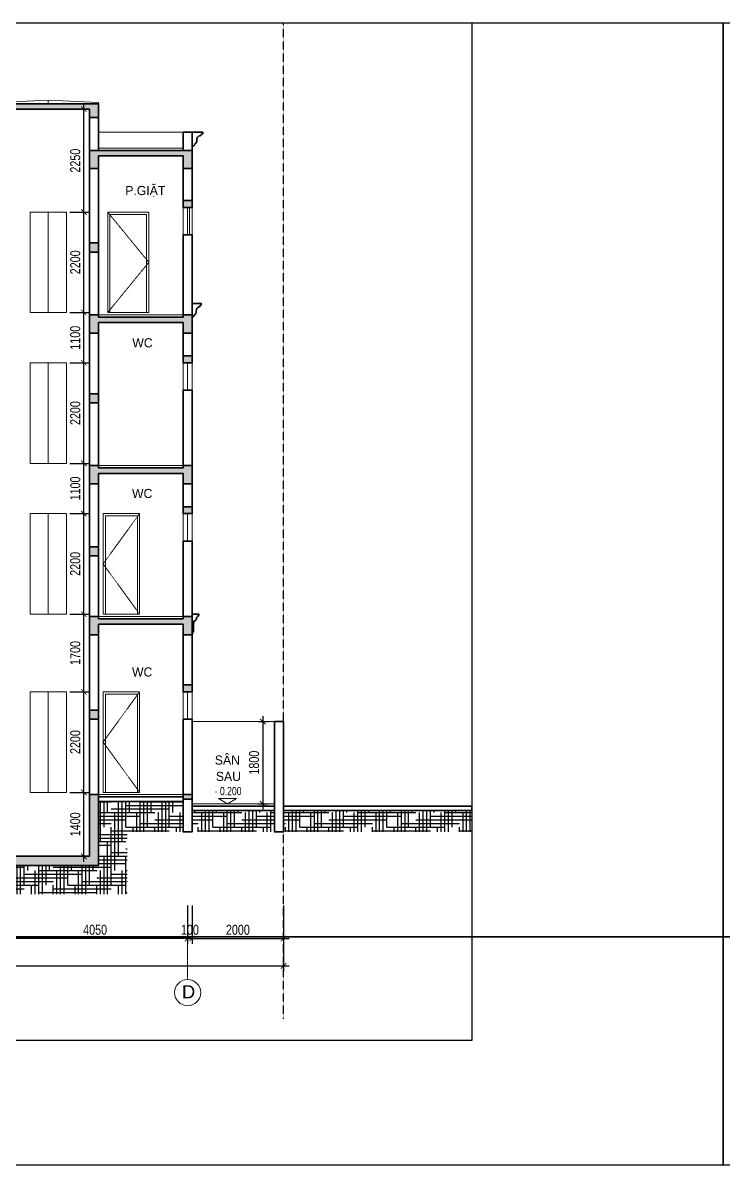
# Model space of a CAD drawing. Header units: millimetres. Extents: x -127141 to 682685, y -1234500 to 49778.
# Drawn here: x 520368 to 535697, y -287500 to -262500 of the extents above; entities that cross this region are included whole.
import ezdxf
from ezdxf.enums import TextEntityAlignment as Align

# ---------------------------------------------------------------- set-up
doc = ezdxf.new("R2010")
doc.units = ezdxf.units.MM
doc.header["$MEASUREMENT"] = 0
doc.linetypes.add('CENTER', pattern=[3, 1.5, -0.5, 0.5, -0.5])
doc.linetypes.add('HIDDEN', pattern=[0.75, 0.5, -0.25])
for name, color, linetype, lineweight in [('-CENTER', 143, 'CENTER', 13), ('-CONCRETE', 1, 'Continuous', 35), ('-DOOR', 137, 'Continuous', 9), ('-HATCH', 8, 'Continuous', 5), ('-KH', 143, 'Continuous', 13), ('-LINE1', 7, 'Continuous', 18), ('-TEXT', 7, 'Continuous', 15), ('-WALL', 4, 'Continuous', 35), ('A-NET THAY', 125, 'Continuous', 18), ('A-TUONG', 7, 'Continuous', 35), ('TEXT25', 2, 'Continuous', 13)]:
    doc.layers.add(name, color=color, linetype=linetype, lineweight=lineweight)
for name, color, linetype in [('-RANH GIOI LO DAT', 12, 'Continuous'), ('12. NET DIM', 252, 'Continuous'), ('13. NET HATCH', 251, 'Continuous')]:
    doc.layers.add(name, color=color, linetype=linetype)
doc.layers.add('LUOI GIONG', color=160, linetype='Continuous', plot=False)
doc.styles.add('1', font='arial.ttf')
doc.styles.add('AVANH', font='', dxfattribs={"width": 0.8})
doc.styles.add('SVN_AVO_thuong', font='')
doc.styles.get('AVANH').set_extended_font_data('.VnAvantH')
doc.styles.get('SVN_AVO_thuong').set_extended_font_data('SVN-Avo')
doc.dimstyles.new('C_100A3', dxfattribs={"dimscale": 100, "dimtxt": 2.2, "dimasz": 1.2, "dimexe": 1.2, "dimexo": 0, "dimgap": 0.75, "dimtad": 1, "dimdec": 0, "dimzin": 0, "dimdsep": 46, "dimtxsty": 'AVANH', "dimblk": 'ARCHTICK', "dimcen": 0, "dimdle": 1.2, "dimclrd": 256, "dimclre": 256, "dimclrt": 7, "dimadec": 0, "dimazin": 0, "dimtfac": 0.0001, "dimtdec": 0, "dimtix": 1, "dimtmove": 2, "dimatfit": 3, "dimfxl": 1.8, "dimtolj": 1, "dimtzin": 0, "dimarcsym": 0})
pattern_1 = [(50, (155045.33, 356505.92), (71.7260183, -6.2752135), [7.5, -82.5]), (355, (155045.33, 356505.92), (-13.875133, 75.2192134), [6, -66]), (100.4514, (155051.31, 356505.4), (57.850938, 68.943954), [6.374019, -70.114211]), (46.1842, (155045.33, 356525.92), (106.724105, -16.551901), [11.25, -123.75]), (96.6356, (155054.22, 356524.54), (93.46627, 97.411787), [9.561029, -105.1713]), (351.1842, (155045.33, 356525.92), (93.466195, 97.41186), [9, -99]), (21, (155055.33, 356520.92), (59.690705, -40.261889), [7.5, -82.5]), (326, (155055.33, 356520.92), (24.331533, 72.5150045), [6, -66]), (71.4514, (155060.304, 356517.565), (84.022263, 32.2530497), [6.374019, -70.114211]), (37.5, (155045.33, 356505.92), (1.2159855, 33.2893854), [0, -65.2, 0, -67, 0, -66.25]), (7.5, (155045.33, 356505.92), (26.3069537, 39.4411712), [0, -38.2, 0, -63.7, 0, -25.25]), (327.5, (155023.03, 356505.92), (53.3822436, -2.2554872), [0, -25, 0, -78, 0, -103.5]), (317.5, (155013.03, 356505.92), (58.318617, 10.0104982), [0, -32.5, 0, -51.8, 0, -73.5]), (45, (155045.33, 356505.92), (-30.0520382, 30.0520382), []), (45, (155045.33, 356518.17), (-30.0520382, 30.0520382), [])]

# ---------------------------------------------------------------- blocks, each defined once
blk = doc.blocks.new('A$Cd249ac7f')
at = {"layer": '-KH'}
blk.add_line((11, 0), (379, 0), dxfattribs=at)
blk.add_lwpolyline([(390, 118), (0, 118), (195, 0)], close=True, dxfattribs=at)
blk.add_solid([(195, 0), (195, 118), (390, 118), (195, 0)], dxfattribs=at)
blk = doc.blocks.new('_ArchTick')
at = {"color": 0, "linetype": 'ByBlock', "const_width": 0.15}
blk.add_lwpolyline([(-0.5, -0.5), (0.5, 0.5)], dxfattribs=at)
blk = doc.blocks.new('*D1574')
at = {"layer": '12. NET DIM', "lineweight": -2, "transparency": 16777216}
for p, q in [((519925, -281815), (519925, -282659)), ((523975, -281815), (523975, -282659)), ((524095, -282539), (519805, -282539))]:
    blk.add_line(p, q, dxfattribs=at)
at = {"layer": 'Defpoints', "color": 0, "transparency": 16777216}
for p in [(519925, -281815), (523975, -281815), (519925, -282539)]:
    blk.add_point(p, dxfattribs=at)
at = {"layer": '12. NET DIM', "lineweight": -2, "transparency": 16777216, "xscale": 119.9999999999999, "yscale": 119.9999999999999, "zscale": 119.9999999999999, "rotation": 180}
blk.add_blockref('_ArchTick', (519925, -282539), dxfattribs=at)
at = {"layer": '12. NET DIM', "lineweight": -2, "transparency": 16777216, "xscale": 119.9999999999999, "yscale": 119.9999999999999, "zscale": 119.9999999999999}
blk.add_blockref('_ArchTick', (523975, -282539), dxfattribs=at)
at = {"layer": '12. NET DIM', "color": 7, "transparency": 16777216, "insert": (521950, -282350), "char_height": 220, "attachment_point": 5, "style": 'AVANH'}
blk.add_mtext('\\A1;4050', dxfattribs=at)
blk = doc.blocks.new('*D1577')
at = {"layer": '12. NET DIM', "lineweight": -2, "transparency": 16777216}
for p, q in [((523975, -281815), (523975, -282659)), ((524075, -281815), (524075, -282659)), ((523975, -282539), (523855, -282539)), ((523975, -282539), (524075, -282539)), ((524075, -282539), (524195, -282539))]:
    blk.add_line(p, q, dxfattribs=at)
at = {"layer": 'Defpoints', "color": 0, "transparency": 16777216}
for p in [(523975, -281815), (524075, -281815), (524075, -282539)]:
    blk.add_point(p, dxfattribs=at)
at = {"layer": '12. NET DIM', "lineweight": -2, "transparency": 16777216, "xscale": 119.9999999999999, "yscale": 119.9999999999999, "zscale": 119.9999999999999}
blk.add_blockref('_ArchTick', (523975, -282539), dxfattribs=at)
at = {"layer": '12. NET DIM', "lineweight": -2, "transparency": 16777216, "xscale": 119.9999999999999, "yscale": 119.9999999999999, "zscale": 119.9999999999999, "rotation": 180}
blk.add_blockref('_ArchTick', (524075, -282539), dxfattribs=at)
at = {"layer": '12. NET DIM', "color": 7, "transparency": 16777216, "insert": (524025, -282350), "char_height": 220, "attachment_point": 5, "style": 'AVANH'}
blk.add_mtext('\\A1;100', dxfattribs=at)
blk = doc.blocks.new('*D1578')
at = {"layer": '12. NET DIM', "lineweight": -2, "transparency": 16777216}
for p, q in [((524075, -281815), (524075, -282659)), ((526075, -281815), (526075, -282659)), ((523955, -282539), (526195, -282539))]:
    blk.add_line(p, q, dxfattribs=at)
at = {"layer": 'Defpoints', "color": 0, "transparency": 16777216}
for p in [(524075, -281815), (526075, -281815), (526075, -282539)]:
    blk.add_point(p, dxfattribs=at)
at = {"layer": '12. NET DIM', "lineweight": -2, "transparency": 16777216, "xscale": 119.9999999999999, "yscale": 119.9999999999999, "zscale": 119.9999999999999, "rotation": 180}
blk.add_blockref('_ArchTick', (524075, -282539), dxfattribs=at)
at = {"layer": '12. NET DIM', "lineweight": -2, "transparency": 16777216, "xscale": 119.9999999999999, "yscale": 119.9999999999999, "zscale": 119.9999999999999}
blk.add_blockref('_ArchTick', (526075, -282539), dxfattribs=at)
at = {"layer": '12. NET DIM', "color": 7, "transparency": 16777216, "insert": (525075, -282350), "char_height": 220, "attachment_point": 5, "style": 'AVANH'}
blk.add_mtext('\\A1;2000', dxfattribs=at)
blk = doc.blocks.new('*D1580')
at = {"layer": '12. NET DIM', "lineweight": -2, "transparency": 16777216}
for p, q in [((521704, -280861), (521704, -279221)), ((521394, -279341), (521824, -279341)), ((521394, -280741), (521824, -280741))]:
    blk.add_line(p, q, dxfattribs=at)
at = {"layer": 'Defpoints', "color": 0, "transparency": 16777216}
for p in [(521394, -279341), (521704, -279341), (521394, -280741)]:
    blk.add_point(p, dxfattribs=at)
at = {"layer": '12. NET DIM', "lineweight": -2, "transparency": 16777216, "xscale": 119.9999999999999, "yscale": 119.9999999999999, "zscale": 119.9999999999999}
for p, rotation in [((521704, -279341), 90), ((521704, -280741), 270)]:
    blk.add_blockref('_ArchTick', p, dxfattribs=dict(at, rotation=rotation))
at = {"layer": '12. NET DIM', "color": 7, "transparency": 16777216, "insert": (521516, -280041), "char_height": 220, "attachment_point": 5, "rotation": 90, "style": 'AVANH'}
blk.add_mtext('\\A1;1400', dxfattribs=at)
blk = doc.blocks.new('*D1581')
at = {"layer": '12. NET DIM', "lineweight": -2, "transparency": 16777216}
for p, q in [((521394, -277141), (521824, -277141)), ((521704, -279461), (521704, -277021)), ((521394, -279341), (521824, -279341))]:
    blk.add_line(p, q, dxfattribs=at)
at = {"layer": 'Defpoints', "color": 0, "transparency": 16777216}
for p in [(521394, -277141), (521704, -277141), (521394, -279341)]:
    blk.add_point(p, dxfattribs=at)
at = {"layer": '12. NET DIM', "lineweight": -2, "transparency": 16777216, "xscale": 119.9999999999999, "yscale": 119.9999999999999, "zscale": 119.9999999999999}
for p, rotation in [((521704, -277141), 90), ((521704, -279341), 270)]:
    blk.add_blockref('_ArchTick', p, dxfattribs=dict(at, rotation=rotation))
at = {"layer": '12. NET DIM', "color": 7, "transparency": 16777216, "insert": (521516, -278241), "char_height": 220, "attachment_point": 5, "rotation": 90, "style": 'AVANH'}
blk.add_mtext('\\A1;2200', dxfattribs=at)
blk = doc.blocks.new('*D1582')
at = {"layer": '12. NET DIM', "lineweight": -2, "transparency": 16777216}
for p, q in [((521394, -275441), (521824, -275441)), ((521704, -277261), (521704, -275321)), ((521394, -277141), (521824, -277141))]:
    blk.add_line(p, q, dxfattribs=at)
at = {"layer": 'Defpoints', "color": 0, "transparency": 16777216}
for p in [(521394, -275441), (521704, -275441), (521394, -277141)]:
    blk.add_point(p, dxfattribs=at)
at = {"layer": '12. NET DIM', "lineweight": -2, "transparency": 16777216, "xscale": 119.9999999999999, "yscale": 119.9999999999999, "zscale": 119.9999999999999}
for p, rotation in [((521704, -275441), 90), ((521704, -277141), 270)]:
    blk.add_blockref('_ArchTick', p, dxfattribs=dict(at, rotation=rotation))
at = {"layer": '12. NET DIM', "color": 7, "transparency": 16777216, "insert": (521516, -276291), "char_height": 220, "attachment_point": 5, "rotation": 90, "style": 'AVANH'}
blk.add_mtext('\\A1;1700', dxfattribs=at)
blk = doc.blocks.new('*D1583')
at = {"layer": '12. NET DIM', "lineweight": -2, "transparency": 16777216}
for p, q in [((521394, -273241), (521824, -273241)), ((521704, -275561), (521704, -273121)), ((521394, -275441), (521824, -275441))]:
    blk.add_line(p, q, dxfattribs=at)
at = {"layer": 'Defpoints', "color": 0, "transparency": 16777216}
for p in [(521394, -273241), (521704, -273241), (521394, -275441)]:
    blk.add_point(p, dxfattribs=at)
at = {"layer": '12. NET DIM', "lineweight": -2, "transparency": 16777216, "xscale": 119.9999999999999, "yscale": 119.9999999999999, "zscale": 119.9999999999999}
for p, rotation in [((521704, -273241), 90), ((521704, -275441), 270)]:
    blk.add_blockref('_ArchTick', p, dxfattribs=dict(at, rotation=rotation))
at = {"layer": '12. NET DIM', "color": 7, "transparency": 16777216, "insert": (521516, -274341), "char_height": 220, "attachment_point": 5, "rotation": 90, "style": 'AVANH'}
blk.add_mtext('\\A1;2200', dxfattribs=at)
blk = doc.blocks.new('*D1584')
at = {"layer": '12. NET DIM', "lineweight": -2, "transparency": 16777216}
for p, q in [((521394, -272141), (521824, -272141)), ((521704, -273361), (521704, -272021)), ((521394, -273241), (521824, -273241))]:
    blk.add_line(p, q, dxfattribs=at)
at = {"layer": 'Defpoints', "color": 0, "transparency": 16777216}
for p in [(521394, -272141), (521704, -272141), (521394, -273241)]:
    blk.add_point(p, dxfattribs=at)
at = {"layer": '12. NET DIM', "lineweight": -2, "transparency": 16777216, "xscale": 119.9999999999999, "yscale": 119.9999999999999, "zscale": 119.9999999999999}
for p, rotation in [((521704, -272141), 90), ((521704, -273241), 270)]:
    blk.add_blockref('_ArchTick', p, dxfattribs=dict(at, rotation=rotation))
at = {"layer": '12. NET DIM', "color": 7, "transparency": 16777216, "insert": (521516, -272691), "char_height": 220, "attachment_point": 5, "rotation": 90, "style": 'AVANH'}
blk.add_mtext('\\A1;1100', dxfattribs=at)
blk = doc.blocks.new('*D1585')
at = {"layer": '12. NET DIM', "lineweight": -2, "transparency": 16777216}
for p, q in [((521394, -269941), (521824, -269941)), ((521704, -272261), (521704, -269821)), ((521394, -272141), (521824, -272141))]:
    blk.add_line(p, q, dxfattribs=at)
at = {"layer": 'Defpoints', "color": 0, "transparency": 16777216}
for p in [(521394, -269941), (521704, -269941), (521394, -272141)]:
    blk.add_point(p, dxfattribs=at)
at = {"layer": '12. NET DIM', "lineweight": -2, "transparency": 16777216, "xscale": 119.9999999999999, "yscale": 119.9999999999999, "zscale": 119.9999999999999}
for p, rotation in [((521704, -269941), 90), ((521704, -272141), 270)]:
    blk.add_blockref('_ArchTick', p, dxfattribs=dict(at, rotation=rotation))
at = {"layer": '12. NET DIM', "color": 7, "transparency": 16777216, "insert": (521516, -271041), "char_height": 220, "attachment_point": 5, "rotation": 90, "style": 'AVANH'}
blk.add_mtext('\\A1;2200', dxfattribs=at)
blk = doc.blocks.new('*D1586')
at = {"layer": '12. NET DIM', "lineweight": -2, "transparency": 16777216}
for p, q in [((521704, -270061), (521704, -268721)), ((521394, -268841), (521824, -268841)), ((521394, -269941), (521824, -269941))]:
    blk.add_line(p, q, dxfattribs=at)
at = {"layer": 'Defpoints', "color": 0, "transparency": 16777216}
for p in [(521394, -268841), (521704, -268841), (521394, -269941)]:
    blk.add_point(p, dxfattribs=at)
at = {"layer": '12. NET DIM', "lineweight": -2, "transparency": 16777216, "xscale": 119.9999999999999, "yscale": 119.9999999999999, "zscale": 119.9999999999999}
for p, rotation in [((521704, -268841), 90), ((521704, -269941), 270)]:
    blk.add_blockref('_ArchTick', p, dxfattribs=dict(at, rotation=rotation))
at = {"layer": '12. NET DIM', "color": 7, "transparency": 16777216, "insert": (521516, -269391), "char_height": 220, "attachment_point": 5, "rotation": 90, "style": 'AVANH'}
blk.add_mtext('\\A1;1100', dxfattribs=at)
blk = doc.blocks.new('*D1587')
at = {"layer": '12. NET DIM', "lineweight": -2, "transparency": 16777216}
for p, q in [((521394, -266641), (521824, -266641)), ((521704, -268961), (521704, -266521)), ((521394, -268841), (521824, -268841))]:
    blk.add_line(p, q, dxfattribs=at)
at = {"layer": 'Defpoints', "color": 0, "transparency": 16777216}
for p in [(521394, -266641), (521704, -266641), (521394, -268841)]:
    blk.add_point(p, dxfattribs=at)
at = {"layer": '12. NET DIM', "lineweight": -2, "transparency": 16777216, "xscale": 119.9999999999999, "yscale": 119.9999999999999, "zscale": 119.9999999999999}
for p, rotation in [((521704, -266641), 90), ((521704, -268841), 270)]:
    blk.add_blockref('_ArchTick', p, dxfattribs=dict(at, rotation=rotation))
at = {"layer": '12. NET DIM', "color": 7, "transparency": 16777216, "insert": (521516, -267741), "char_height": 220, "attachment_point": 5, "rotation": 90, "style": 'AVANH'}
blk.add_mtext('\\A1;2200', dxfattribs=at)
blk = doc.blocks.new('*D1588')
at = {"layer": '12. NET DIM', "lineweight": -2, "transparency": 16777216}
for p, q in [((521394, -264391), (521824, -264391)), ((521704, -266761), (521704, -264271)), ((521394, -266641), (521824, -266641))]:
    blk.add_line(p, q, dxfattribs=at)
at = {"layer": 'Defpoints', "color": 0, "transparency": 16777216}
for p in [(521394, -264391), (521704, -264391), (521394, -266641)]:
    blk.add_point(p, dxfattribs=at)
at = {"layer": '12. NET DIM', "lineweight": -2, "transparency": 16777216, "xscale": 119.9999999999999, "yscale": 119.9999999999999, "zscale": 119.9999999999999}
for p, rotation in [((521704, -264391), 90), ((521704, -266641), 270)]:
    blk.add_blockref('_ArchTick', p, dxfattribs=dict(at, rotation=rotation))
at = {"layer": '12. NET DIM', "color": 7, "transparency": 16777216, "insert": (521516, -265516), "char_height": 220, "attachment_point": 5, "rotation": 90, "style": 'AVANH'}
blk.add_mtext('\\A1;2250', dxfattribs=at)
blk = doc.blocks.new('*D1590')
at = {"layer": '12. NET DIM', "lineweight": -2, "transparency": 16777216}
for p, q in [((507655, -281999), (507655, -283259)), ((526075, -281999), (526075, -283259)), ((507535, -283139), (526195, -283139))]:
    blk.add_line(p, q, dxfattribs=at)
at = {"layer": 'Defpoints', "color": 0, "transparency": 16777216}
for p in [(507655, -281999), (526075, -281999), (526075, -283139)]:
    blk.add_point(p, dxfattribs=at)
at = {"layer": '12. NET DIM', "lineweight": -2, "transparency": 16777216, "xscale": 119.9999999999999, "yscale": 119.9999999999999, "zscale": 119.9999999999999, "rotation": 180}
blk.add_blockref('_ArchTick', (507655, -283139), dxfattribs=at)
at = {"layer": '12. NET DIM', "lineweight": -2, "transparency": 16777216, "xscale": 119.9999999999999, "yscale": 119.9999999999999, "zscale": 119.9999999999999}
blk.add_blockref('_ArchTick', (526075, -283139), dxfattribs=at)
at = {"layer": '12. NET DIM', "color": 7, "transparency": 16777216, "insert": (516865, -282950), "char_height": 220, "attachment_point": 5, "style": 'AVANH'}
blk.add_mtext('\\A1;18420', dxfattribs=at)
blk = doc.blocks.new('*D1591')
at = {"layer": '12. NET DIM', "lineweight": -2, "transparency": 16777216}
for p, q in [((525618, -277671), (525618, -279711)), ((525522, -277791), (525738, -277791)), ((525522, -279591), (525738, -279591))]:
    blk.add_line(p, q, dxfattribs=at)
at = {"layer": 'Defpoints', "color": 0, "transparency": 16777216}
for p in [(525522, -277791), (525522, -279591), (525618, -279591)]:
    blk.add_point(p, dxfattribs=at)
at = {"layer": '12. NET DIM', "lineweight": -2, "transparency": 16777216, "xscale": 119.9999999999999, "yscale": 119.9999999999999, "zscale": 119.9999999999999}
for p, rotation in [((525618, -277791), 90), ((525618, -279591), 270)]:
    blk.add_blockref('_ArchTick', p, dxfattribs=dict(at, rotation=rotation))
at = {"layer": '12. NET DIM', "color": 7, "transparency": 16777216, "insert": (525429, -278691), "char_height": 220, "attachment_point": 5, "rotation": 90, "style": 'AVANH'}
blk.add_mtext('\\A1;1800', dxfattribs=at)
blk = doc.blocks.new('BB')
at = {"layer": 'A-NET THAY', "color": 2, "true_color": 0xf1eb1f}
blk.add_lwpolyline([(0, 33264), (47040, 33264), (47040, 0), (0, 0)], close=True, dxfattribs=at)

msp = doc.modelspace()

# ---------------------------------------------------------------- hatches: boundary and pattern name
at = {"layer": '13. NET HATCH'}
h = msp.add_hatch(dxfattribs=at)
h.set_pattern_fill('CHAU-01', color=256, scale=10, pattern_type=2)
h.set_pattern_definition(pattern_1)
h.paths.add_polyline_path([(524075, -268890.8), (523875, -268890.8), (523875, -268940.8), (522025, -268940.8), (522025, -268890.8), (521825, -268890.8), (521825, -269290.8), (522025, -269290.8), (522025, -269060.8), (523875, -269060.8), (523875, -269290.8), (524075, -269290.8)])
h.paths.add_polyline_path([(523225, -275660.8), (522025, -275660.8), (522025, -275890.8), (521825, -275890.8), (521825, -275490.8), (522025, -275490.8), (522025, -275540.8), (523425, -275540.8), (523875, -275540.8), (523875, -275490.8), (524075, -275490.8), (524075, -275890.8), (523875, -275890.8), (523875, -275660.8)])
h.paths.add_polyline_path([(521825, -272190.8), (522025, -272190.8), (522025, -272240.8), (523875, -272240.8), (523875, -272190.8), (524075, -272190.8), (524075, -272590.8), (523875, -272590.8), (523875, -272360.8), (522025, -272360.8), (522025, -272590.8), (521825, -272590.8)])
h.paths.add_polyline_path([(523875, -269790.8), (524075, -269790.8), (524075, -269940.8), (523875, -269940.8)])
h.paths.add_polyline_path([(523875, -273090.8), (524075, -273090.8), (524075, -273240.8), (523875, -273240.8)])
h.paths.add_polyline_path([(515325, -266502.2), (515325, -266652.2), (515125, -266652.2), (515125, -266502.2)])
h.paths.add_polyline_path([(519825, -264270.8), (522025, -264270.8), (522025, -264570.8), (521825, -264570.8), (521825, -264390.8), (520025, -264390.8), (520025, -264570.8), (519825, -264570.8)])
h.paths.add_polyline_path([(515125, -265290.8), (520025, -265290.8), (520025, -265690.8), (519825, -265690.8), (519825, -265410.8), (515325, -265410.8), (515325, -265690.8), (515125, -265690.8)])
h.paths.add_polyline_path([(521825, -265290.8), (524075, -265290.8), (524075, -265690.8), (523875, -265690.8), (523875, -265410.8), (522025, -265410.8), (522025, -265690.8), (521825, -265690.8)])
h.paths.add_polyline_path([(510390, -268890.8), (510590, -268890.8), (510590, -268940.8), (515125, -268940.8), (515125, -268890.8), (515325, -268890.8), (515325, -269290.8), (515125, -269290.8), (515125, -269060.8), (510590, -269060.8), (510590, -269290.8), (510390, -269290.8)])
h.paths.add_polyline_path([(523875, -266390.8), (524075, -266390.8), (524075, -266540.8), (523875, -266540.8)])
h.paths.add_polyline_path([(519825, -267315.8), (520025, -267315.8), (520025, -267515.8), (519825, -267515.8)])
h.paths.add_polyline_path([(521825, -267315.8), (522025, -267315.8), (522025, -267515.8), (521825, -267515.8)])
h.paths.add_polyline_path([(519825, -268890.8), (520025, -268890.8), (520025, -269290.8), (519825, -269290.8)])
h.paths.add_polyline_path([(521825, -270615.8), (522025, -270615.8), (522025, -270815.8), (521825, -270815.8)])
h.paths.add_polyline_path([(519825, -270615.8), (520025, -270615.8), (520025, -270815.8), (519825, -270815.8)])
h.paths.add_polyline_path([(510390, -269690.8), (510590, -269690.8), (510590, -269840.8), (510390, -269840.8)])
edge = h.paths.add_edge_path()
edge.add_line((518770.2, -271609.7), (516366.4, -269939.8))
edge.add_arc((515341.7, -271697.1), 2034.3, 59.75422, 93.28903)
edge.add_line((515225, -269666.2), (515225, -269566))
edge.add_arc((515341.7, -271697.1), 2134.3, 59.64645, 93.13477, ccw=False)
edge.add_line((516420.3, -269855.4), (518825, -271526.1))
edge.add_arc((520027.2, -269579.3), 2288.1, 238.30465, 267.44123)
edge.add_line((519925, -271865), (519925, -271965.1))
edge.add_arc((520027.2, -269579.3), 2388.1, 238.23916, 267.54845, ccw=False)
h.paths.add_polyline_path([(519825, -272190.8), (520025, -272190.8), (520025, -272590.8), (519825, -272590.8)])
h.paths.add_polyline_path([(521825, -273965.8), (522025, -273965.8), (522025, -274165.8), (521825, -274165.8)])
h.paths.add_polyline_path([(519825, -273965.8), (520025, -273965.8), (520025, -274165.8), (519825, -274165.8)])
h.paths.add_polyline_path([(509189.7, -272990.4), (509389.7, -272990.4), (509389.7, -273090.4), (509189.7, -273090.4)])
h.paths.add_polyline_path([(510390, -272990.8), (510590, -272990.8), (510590, -273140.8), (510390, -273140.8)])
h.paths.add_polyline_path([(510390, -276240.8), (510590, -276240.8), (510590, -276390.8), (510390, -276390.8)])
h.paths.add_polyline_path([(511590, -276240.8), (511790, -276240.8), (511790, -276390.8), (511590, -276390.8)])
h.paths.add_polyline_path([(519825, -277540.8), (520025, -277540.8), (520025, -277740.8), (519825, -277740.8)])
h.paths.add_polyline_path([(521825, -277540.8), (522025, -277540.8), (522025, -277740.8), (521825, -277740.8)])
h.paths.add_polyline_path([(523875, -276990.8), (524075, -276990.8), (524075, -277140.8), (523875, -277140.8)])
h.paths.add_polyline_path([(510389.6, -271689.9), (510590, -271689.9), (510590, -271889.9), (510390, -271889.9), (510390, -271800.1), (509389.7, -272266.5), (509389.7, -272590.8), (508885, -272585.8), (508885, -272391.5)])
h.paths.add_polyline_path([(510390, -272190.8), (515325, -272190.8), (515325, -272590.8), (515125, -272590.8), (515125, -272310.8), (510590, -272310.8), (510590, -272590.8), (510390, -272590.8)])
edge = h.paths.add_edge_path()
edge.add_arc((515341.7, -274997.1), 2034.3, 59.75422, 93.28903)
edge.add_line((515225, -272966.2), (515225, -272866))
edge.add_arc((515341.7, -274997.1), 2134.3, 59.64645, 93.13477, ccw=False)
edge.add_line((516420.3, -273155.4), (518825, -274826.1))
edge.add_arc((520027.2, -272879.3), 2288.1, 238.30465, 267.44123)
edge.add_line((519925, -275165), (519925, -275265.1))
edge.add_arc((520027.2, -272879.3), 2388.1, 238.23916, 267.54845, ccw=False)
edge.add_line((518770.2, -274909.7), (516366.4, -273239.8))
h.paths.add_polyline_path([(519825, -275540.8), (520025, -275540.8), (520025, -275890.8), (519825, -275890.8)])
h.paths.add_polyline_path([(510590, -275610.8), (510590, -275890.8), (510390, -275890.8), (510390, -275660.8), (509390, -275660.8), (509390, -275860.8), (509190, -275860.8), (509190, -275540.8), (510390, -275540.8), (510390, -275490.8), (515325, -275490.8), (515325, -275890.8), (515125, -275890.8), (515125, -275610.8)])
edge = h.paths.add_edge_path()
edge.add_line((515225, -276384.6), (515225, -276283.4))
edge.add_arc((514810.9, -278994.5), 2742.6, 56.49027, 81.31495, ccw=False)
edge.add_line((516325, -276707.8), (518917.4, -278466))
edge.add_arc((520085.7, -276758.2), 2069.2, 235.62527, 265.54758)
edge.add_line((519925, -278821.2), (519925, -278921.4))
edge.add_arc((520085.7, -276758.2), 2169.2, 235.63057, 265.75322, ccw=False)
edge.add_line((518861.1, -278548.7), (516269.4, -276790.8))
edge.add_arc((514810.9, -278994.5), 2642.6, 56.50223, 80.9836)
h = msp.add_hatch(dxfattribs=at)
h.set_pattern_fill('HOUND', color=256, scale=50)
h.set_pattern_definition([(0, (149876.55, -374717.26), (317.5, 79.375), [1270, -635]), (90, (149876.55, -374717.26), (-79.375, -317.5), [1270, -635])])
h.paths.add_polyline_path([(526075.5, -279740.7), (530197.5, -279740.7), (530197.5, -280204.8), (526075.5, -280204.8)])
h.paths.add_polyline_path([(524075, -279740.8), (525875.5, -279740.8), (525875.5, -280204.8), (524075, -280204.8)])
h.paths.add_polyline_path([(523425, -279540.7), (523875, -279540.7), (523875, -280204.8), (523425, -280204.8)])
h.paths.add_polyline_path([(522025, -279540.8), (523425, -279540.8), (523424.6, -280204.8), (522653.1, -280204.8), (522653.1, -281568.4), (519241.5, -281568.4), (519241.5, -280204.8), (511790, -280204.8), (511790, -279490.8), (519825, -279490.8), (519825, -280940.8), (522025, -280940.8)])
h.paths.add_polyline_path([(510590, -279540.8), (511590, -279540.8), (511590, -280204.8), (510590, -280204.8)])
h.paths.add_polyline_path([(507855.1, -279690.8), (510390, -279690.8), (510390, -280204.8), (507855.1, -280204.8)])
h = msp.add_hatch(dxfattribs=at)
h.set_pattern_fill('CHAU-01', color=256, scale=10, pattern_type=2)
h.set_pattern_definition(pattern_1)
h.paths.add_polyline_path([(519825, -279390.8), (520025, -279390.8), (520025, -280740.8), (521825, -280740.8), (521825, -279390.8), (522025, -279390.8), (522025, -280940.8), (519825, -280940.8)])
h = msp.add_hatch(dxfattribs=at)
h.set_pattern_fill('CHAU-01', color=256, scale=10, pattern_type=2)
h.set_pattern_definition([(50, (153445.33, 356505.92), (71.7260183, -6.2752135), [7.5, -82.5]), (355, (153445.33, 356505.92), (-13.875133, 75.2192134), [6, -66]), (100.4514, (153451.31, 356505.4), (57.850938, 68.943954), [6.374019, -70.114211]), (46.1842, (153445.33, 356525.92), (106.724105, -16.551901), [11.25, -123.75]), (96.6356, (153454.22, 356524.54), (93.46627, 97.411787), [9.561029, -105.1713]), (351.1842, (153445.33, 356525.92), (93.466195, 97.41186), [9, -99]), (21, (153455.33, 356520.92), (59.690705, -40.261889), [7.5, -82.5]), (326, (153455.33, 356520.92), (24.331533, 72.5150045), [6, -66]), (71.4514, (153460.304, 356517.565), (84.022263, 32.2530497), [6.374019, -70.114211]), (37.5, (153445.33, 356505.92), (1.2159855, 33.2893854), [0, -65.2, 0, -67, 0, -66.25]), (7.5, (153445.33, 356505.92), (26.3069537, 39.4411712), [0, -38.2, 0, -63.7, 0, -25.25]), (327.5, (153423.03, 356505.92), (53.3822436, -2.2554872), [0, -25, 0, -78, 0, -103.5]), (317.5, (153413.03, 356505.92), (58.318617, 10.0104982), [0, -32.5, 0, -51.8, 0, -73.5]), (45, (153445.33, 356505.92), (-30.0520382, 30.0520382), []), (45, (153445.33, 356518.17), (-30.0520382, 30.0520382), [])])
h.paths.add_polyline_path([(521824.5, -279390.8), (521824.5, -279490.8), (521825, -279490.8)])
h.paths.add_polyline_path([(523875, -279390.8), (524074.5, -279390.8), (524074.5, -279490.8), (523875, -279490.8)])

# ---------------------------------------------------------------- linework, layer by layer
at = {"layer": '-CENTER', "ltscale": 0.1}
msp.add_lwpolyline([(523975, -281815.2), (523975, -283437.2)], dxfattribs=at)
at = {"layer": '-CONCRETE'}
for points in [[(519825, -264270.8), (522025, -264270.8), (522025, -264570.8), (521825, -264570.8), (521825, -264390.8), (520025, -264390.8), (520025, -264570.8), (519825, -264570.8)], [(521825, -265290.8), (524075, -265290.8), (524075, -265690.8), (523875, -265690.8), (523875, -265410.8), (522025, -265410.8), (522025, -265690.8), (521825, -265690.8)], [(523875, -266390.8), (524075, -266390.8), (524075, -266540.8), (523875, -266540.8)], [(521825, -267315.8), (522025, -267315.8), (522025, -267515.8), (521825, -267515.8)], [(524075, -268890.8), (523875, -268890.8), (523875, -268940.8), (522025, -268940.8), (522025, -268890.8), (521825, -268890.8), (521825, -269290.8), (522025, -269290.8), (522025, -269060.8), (523875, -269060.8), (523875, -269290.8), (524075, -269290.8)], [(523875, -269790.8), (524075, -269790.8), (524075, -269940.8), (523875, -269940.8)], [(521825, -270615.8), (522025, -270615.8), (522025, -270815.8), (521825, -270815.8)], [(521825, -272190.8), (522025, -272190.8), (522025, -272240.8), (523875, -272240.8), (523875, -272190.8), (524075, -272190.8), (524075, -272590.8), (523875, -272590.8), (523875, -272360.8), (522025, -272360.8), (522025, -272590.8), (521825, -272590.8)], [(523875, -273090.8), (524075, -273090.8), (524075, -273240.8), (523875, -273240.8)], [(521825, -273965.8), (522025, -273965.8), (522025, -274165.8), (521825, -274165.8)], [(523225, -275660.8), (522025, -275660.8), (522025, -275890.8), (521825, -275890.8), (521825, -275490.8), (522025, -275490.8), (522025, -275540.8), (523875, -275540.8), (523875, -275490.8), (524075, -275490.8), (524075, -275890.8), (523875, -275890.8), (523875, -275660.8), (523575, -275660.8)], [(523875, -276990.8), (524075, -276990.8), (524075, -277140.8), (523875, -277140.8)], [(521825, -277540.8), (522025, -277540.8), (522025, -277740.8), (521825, -277740.8)], [(519825, -279390.8), (520025, -279390.8), (520025, -280740.8), (521825, -280740.8), (521825, -279390.8), (522025, -279390.8), (522025, -280940.8), (519825, -280940.8)], [(523875, -279440.8), (522025, -279440.8), (522025, -279540.8), (523875, -279540.8)], [(523875, -279390.8), (524074.5, -279390.8), (524074.5, -279490.8), (523875, -279490.8)], [(525875.5, -279640.8), (524075, -279640.8), (524075, -279740.8), (525875.5, -279740.8)], [(530197.5, -279640.7), (526075.5, -279640.7), (526075.5, -279740.7), (530197.5, -279740.7)]]:
    msp.add_lwpolyline(points, close=True, dxfattribs=at)
at = {"layer": '-DOOR', "lineweight": 9}
for points in [[(523075, -268840.8), (522275, -268840.8), (522275, -266690.8), (523075, -266690.8)], [(524075, -266540.8), (523875, -266540.8), (523875, -267140.8), (524075, -267140.8)], [(523975, -267140.8), (524013, -267140.8), (524013, -266540.8), (523975, -266540.8)], [(523875, -269940.8), (524075, -269940.8), (524075, -270540.8), (523875, -270540.8)], [(523875, -273240.8), (524075, -273240.8), (524075, -273840.8), (523875, -273840.8)], [(522175, -275440.8), (522875, -275440.8), (522875, -273290.8), (522175, -273290.8)], [(522175, -279340.8), (522875, -279340.8), (522875, -277190.8), (522175, -277190.8)], [(524075, -277140.8), (523875, -277140.8), (523875, -277740.8), (524075, -277740.8)]]:
    msp.add_lwpolyline(points, close=True, dxfattribs=at)
for points in [[(523975, -270540.8), (523975, -269940.8)], [(523975, -273840.8), (523975, -273240.8)], [(523975, -277140.8), (523975, -277740.8)]]:
    msp.add_lwpolyline(points, dxfattribs=at)
at = {"layer": '-HATCH', "linetype": 'HIDDEN', "ltscale": 3}
for points in [[(522225, -266640.8), (523125, -267740.8), (522225, -268840.8)], [(522925, -273240.8), (522125, -274340.8), (522925, -275440.8)], [(522925, -277140.8), (522125, -278240.8), (522925, -279340.8)]]:
    msp.add_lwpolyline(points, dxfattribs=at)
at = {"layer": '-KH'}
msp.add_circle((523975, -283723.5), 286.3, dxfattribs=at)
at = {"layer": '-LINE1'}
for p, q in [((522025, -265240.8), (523874.5, -265240.8)), ((522025, -268890.8), (523874.5, -268890.8)), ((522025.1, -272190.8), (523874.5, -272190.8)), ((522025, -279390.8), (523875, -279390.8))]:
    msp.add_line(p, q, dxfattribs=at)
at = {"layer": '-LINE1', "lineweight": 20}
for points in [[(519825, -264270.8), (519825, -264240.8), (520925, -264190.8)], [(520925, -264270.8), (520925, -264190.8)], [(522025, -264270.8), (522025, -264240.8), (520925, -264190.8)], [(520925, -264270.8), (520925, -264190.8)], [(522025, -264890.8), (523875, -264890.8)]]:
    msp.add_lwpolyline(points, dxfattribs=at)
at = {"layer": '-LINE1'}
for points in [[(520925, -268840.8), (520925, -266640.8), (521325, -266640.8), (521325, -268840.8), (520525, -268840.8), (520525, -266640.8), (520925, -266640.8), (520925, -268840.8)], [(520925, -272140.8), (520925, -269940.8), (521325, -269940.8), (521325, -272140.8), (520525, -272140.8), (520525, -269940.8), (520925, -269940.8), (520925, -272140.8)], [(520925, -275440.8), (520925, -273240.8), (521325, -273240.8), (521325, -275440.8), (520525, -275440.8), (520525, -273240.8), (520925, -273240.8), (520925, -275440.8)], [(523875, -275490.8), (522025, -275490.8)], [(520925, -279340.8), (520925, -277140.8), (521325, -277140.8), (521325, -279340.8), (520525, -279340.8), (520525, -277140.8), (520925, -277140.8), (520925, -279340.8)], [(525875.5, -277790.8), (524075, -277790.8)], [(523875, -279390.8), (523575, -279390.8)], [(525875.5, -279590.8), (524075, -279590.8)]]:
    msp.add_lwpolyline(points, dxfattribs=at)
for points in [[(523125, -268840.8), (522225, -268840.8), (522225, -266640.8), (523125, -266640.8)], [(522125, -275440.8), (522925, -275440.8), (522925, -273240.8), (522125, -273240.8)], [(522125, -279340.8), (522925, -279340.8), (522925, -277140.8), (522125, -277140.8)]]:
    msp.add_lwpolyline(points, close=True, dxfattribs=at)
at = {"layer": '-RANH GIOI LO DAT', "linetype": 'HIDDEN', "ltscale": 10}
msp.add_lwpolyline([(526075.5, -284294.6), (526075.5, -262500)], dxfattribs=at)
at = {"layer": '-WALL'}
for p, q in [((521825, -264570.8), (521825, -265290.8)), ((522025, -264570.8), (522025, -265290.8)), ((523875, -264890.8), (524305.1, -264890.8)), ((523875, -265090.8), (523875, -264890.8)), ((524305.1, -264930.8), (524280.1, -264930.8)), ((524305.1, -264890.8), (524305.1, -264930.8)), ((524075, -265190.8), (524105.1, -265190.8)), ((521825, -268890.8), (521825, -265490.8)), ((522025, -268890.8), (522025, -265490.8)), ((521825, -272190.8), (521825, -269290.8)), ((522025, -272190.8), (522025, -269290.8)), ((521825, -275490.8), (521825, -272590.8)), ((522025, -275490.8), (522025, -272590.8)), ((521825, -277540.8), (521825, -275890.8)), ((522025, -277540.8), (522025, -275890.8)), ((521825, -279390.8), (521825, -277740.8)), ((522025, -279390.8), (522025, -277740.8))]:
    msp.add_line(p, q, dxfattribs=at)
at = {"layer": '-WALL', "color": 1}
msp.add_lwpolyline([(523875, -264890.8), (524075, -264890.8), (524075, -265290.8), (523875, -265290.8)], close=True, dxfattribs=at)
at = {"layer": '-WALL'}
for points in [[(524075, -265690.8), (523875, -265690.8), (523875, -266390.8), (524075, -266390.8)], [(524075, -267140.8), (523875, -267140.8), (523875, -268890.8), (524075, -268890.8)], [(523875, -269290.8), (523875, -269290.8), (524075, -269290.8), (524075, -269790.8), (523875, -269790.8)], [(523875, -270540.8), (524075, -270540.8), (524075, -272190.8), (524075, -272190.8), (523875, -272190.8)], [(523875, -272590.8), (523875, -272590.8), (524075, -272590.8), (524075, -273090.8), (523875, -273090.8)], [(523875, -273840.8), (524075, -273840.8), (524075, -275490.8), (524075, -275490.8), (523875, -275490.8)], [(524075, -276990.8), (523875, -276990.8), (523875, -275890.8), (524075, -275890.8)], [(524075, -277740.8), (523875, -277740.8), (523875, -279390.8), (524075, -279390.8)], [(526075.5, -277790.8), (525875.5, -277790.8), (525875.5, -280204.8), (526075.5, -280204.8)], [(524075, -279490.8), (523875, -279490.8), (523875, -280204.8), (524075, -280204.8)]]:
    msp.add_lwpolyline(points, close=True, dxfattribs=at)
for points in [[(524219.3, -268714), (524231.1, -268714, 0.2660476), (524248.4, -268698.4, 0.0985079), (524252.6, -268676.5), (524274.8, -268676.5), (524274.8, -268639), (524075, -268639), (524075, -268940.8), (524083.5, -268940.8, 0.284888), (524108.3, -268901.5, 0.229657), (524151.9, -268858, 0.0946631), (524163.7, -268802.3, -0.2630973)], [(524075, -275441.4), (524223, -275441.4), (524223, -275461.4), (524214, -275461.4), (524214, -275481.4, 0.3522811), (524169.1, -275535.6, -0.4254581), (524114, -275591.4), (524114, -275631.3), (524102.8, -275631.3), (524102.8, -275823.9, -0.4021599), (524095.3, -275831.5, 0.4172049), (524087.8, -275838.9), (524087.8, -275861.2), (524075, -275861.2)]]:
    msp.add_lwpolyline(points, format="xyb", close=True, dxfattribs=at)
for centre, radius, start, end in [((524258.4, -265052.7), 83.1, 99.85448, 185.77524), ((524241, -264931.8), 39.1, 274.75407, 1.47609), ((524092.8, -265150.3), 42.3, 286.88224, 359.37796), ((524072.8, -265068.5), 103.2, 307.114, 4.14)]:
    msp.add_arc(centre, radius, start, end, dxfattribs=at)
at = {"layer": 'A-TUONG'}
msp.add_lwpolyline([(435697.5, -282500), (597851, -282500)], dxfattribs=at)
at = {"layer": 'Defpoints'}
msp.add_lwpolyline([(530197.5, -284775), (498697.5, -284775), (498697.5, -262500), (530197.5, -262500)], close=True, dxfattribs=at)
at = {"layer": 'LUOI GIONG'}
for points in [[(485697.5, -262500), (535697.5, -262500), (535697.5, -287500), (485697.5, -287500)], [(535697.5, -262500), (585697.5, -262500), (585697.5, -287500), (535697.5, -287500)]]:
    msp.add_lwpolyline(points, close=True, dxfattribs=at)

# ---------------------------------------------------------------- block references
at = {"layer": '-CONCRETE', "xscale": -1}
msp.add_blockref('A$Cd249ac7f', (525044, -279590.8), dxfattribs=at)
at = {"layer": 'A-NET THAY', "color": 2, "true_color": 0xf1eb1f, "xscale": 0.669642857071377, "yscale": 0.669642857071377, "zscale": 0.669642857071377}
msp.add_blockref('BB', (498697.5, -284775), dxfattribs=at)

# ---------------------------------------------------------------- texts
at = {"layer": '-TEXT', "style": '1', "width": 0.75}
msp.add_text('- 0.200', height=180, dxfattribs=at).set_placement((524567.2, -279402.8))
at = {"layer": '-TEXT', "color": 2, "style": '1'}
msp.add_text('D', height=286.3, dxfattribs=at).set_placement((523996.3, -283705.4), align=Align.MIDDLE_CENTER)
at = {"layer": 'TEXT25', "style": 'SVN_AVO_thuong'}
for s, p in [('P.GIẶT', (522610.9, -266269.5)), ('WC', (522764.8, -269602.5)), ('WC', (522757.9, -272900)), ('WC', (522757.9, -276806.4)), ('SÂN', (524570.5, -278734.7)), ('SAU', (524593.5, -279091.5))]:
    msp.add_text(s, height=200, rotation=0, dxfattribs=at).set_placement(p)

# ---------------------------------------------------------------- dimensions: what is measured, and where the dimension line sits
at = {"layer": '12. NET DIM'}
for base, p1, p2, angle, picture, middle in [((521704.4, -264390.8), (521394.1, -266640.8), (521394.1, -264390.8), 90, '*D1588', (521515.6, -265515.8)), ((521704.4, -266640.8), (521394.1, -268840.8), (521394.1, -266640.8), 90, '*D1587', (521515.6, -267740.8)), ((521704.4, -268840.8), (521394.1, -269940.8), (521394.1, -268840.8), 90, '*D1586', (521515.6, -269390.8)), ((521704.4, -269940.8), (521394.1, -272140.8), (521394.1, -269940.8), 90, '*D1585', (521515.6, -271040.8)), ((521704.4, -272140.8), (521394.1, -273240.8), (521394.1, -272140.8), 90, '*D1584', (521515.6, -272690.8)), ((521704.4, -273240.8), (521394.1, -275440.8), (521394.1, -273240.8), 90, '*D1583', (521515.6, -274340.8)), ((521704.4, -275440.8), (521394.1, -277140.8), (521394.1, -275440.8), 90, '*D1582', (521515.6, -276290.8)), ((521704.4, -277140.8), (521394.1, -279340.8), (521394.1, -277140.8), 90, '*D1581', (521515.6, -278240.8)), ((525617.7, -279590.8), (525521.9, -277790.8), (525521.9, -279590.8), 90, '*D1591', (525428.9, -278690.8)), ((521704.4, -279340.8), (521394.1, -280740.8), (521394.1, -279340.8), 90, '*D1580', (521515.6, -280040.8)), ((526075.5, -283139), (507655.1, -281998.6), (526075.5, -281998.6), 180, '*D1590', (516865.3, -282950.2)), ((519925, -282539), (523975, -281815.2), (519925, -281815.2), 180, '*D1574', (521950, -282350.2)), ((524075, -282539), (523975, -281815.2), (524075, -281815.2), 180, '*D1577', (524025, -282350.2)), ((526075.4758, -282538.9575), (524075.0353, -281815.1947), (526075.4758, -281815.1947), 180, '*D1578', (525075.2555, -282350.1769))]:
    dim = msp.add_linear_dim(base=base, p1=p1, p2=p2, angle=angle, dimstyle='C_100A3', dxfattribs=at)
    dim.commit()
    dim.dimension.update_dxf_attribs({"geometry": picture, "text_midpoint": middle})

doc.saveas('drawing.dxf')
